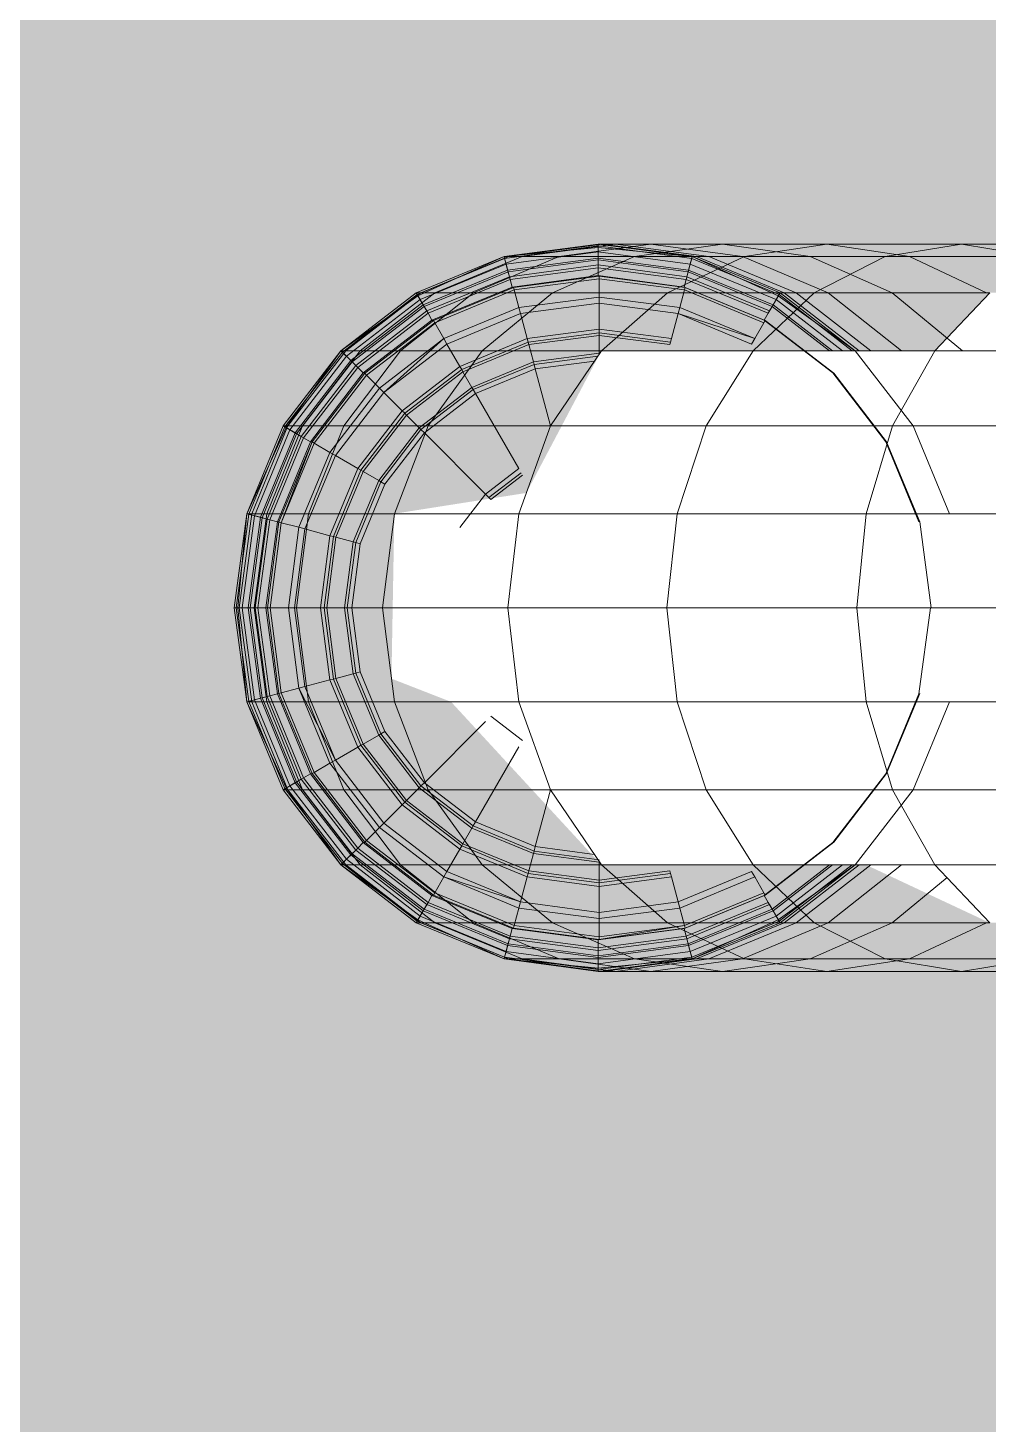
# Model space of a CAD drawing. Header units: inches. Extents: x -4294 to -464, y 9706 to 12475.
# Drawn here: x -2929.385 to -2928.391, y 11464.756 to 11466.203 of the extents above; entities that cross this region are included whole.
import ezdxf

# ---------------------------------------------------------------- set-up
doc = ezdxf.new("R2010")
doc.units = ezdxf.units.IN
doc.header["$MEASUREMENT"] = 0
doc.linetypes.add('Hidden 1_8_', pattern=[0.1875, 0.125, -0.0625])
for name, color, linetype, lineweight in [('A-DETL-HDLN', 90, 'Hidden 1_8_', 9), ('G-IMPT', 8, 'Continuous', 9), ('P-SANR-FIXT', 6, 'Continuous', 9)]:
    doc.layers.add(name, color=color, linetype=linetype, lineweight=lineweight)

# ---------------------------------------------------------------- blocks, each defined once
blk = doc.blocks.new('Plbg-Sink Wall Mounted-UH - T11839_dwg-791503-FLOOR PLAN - 1ST FLOOR')
at = {"layer": 'G-IMPT'}
for p, q in [((3.6287, 0.3769), (3.7957, 0.3769)), ((3.7957, 0.3769), (3.7168, 0.3639)), ((3.935, 0.3769), (3.7957, 0.3769)), ((3.8747, 0.3639), (3.7957, 0.3769)), ((3.935, 0.3769), (3.8495, 0.3639)), ((3.935, 0.3769), (4.0433, 0.3769)), ((4.0205, 0.3639), (3.935, 0.3769)), ((4.0433, 0.3769), (3.9523, 0.3639)), ((4.1174, 0.3769), (4.0224, 0.3639)), ((4.1174, 0.3769), (4.0433, 0.3769)), ((4.1343, 0.3639), (4.0433, 0.3769)), ((4.1541, 0.3769), (4.0573, 0.3639)), ((4.1675, 0.3769), (4.0702, 0.3639)), ((4.172, 0.3769), (4.0745, 0.3639)), ((4.172, 0.3769), (4.0745, 0.3639)), ((4.172, 0.3769), (4.0745, 0.3639)), ((4.172, 0.3769), (4.0745, 0.3639)), ((4.172, 0.3769), (4.0745, 0.3639)), ((4.172, 0.3769), (4.0745, 0.3639)), ((4.172, 0.3769), (4.0745, 0.3639)), ((4.1174, 0.3769), (4.1541, 0.3769)), ((4.2124, 0.3639), (4.1174, 0.3769)), ((4.1675, 0.3769), (4.1541, 0.3769)), ((4.2508, 0.3639), (4.1541, 0.3769)), ((4.1675, 0.3769), (4.172, 0.3769)), ((4.2648, 0.3639), (4.1675, 0.3769)), ((4.2695, 0.3639), (4.172, 0.3769)), ((4.2695, 0.3639), (4.172, 0.3769)), ((4.2695, 0.3639), (4.172, 0.3769)), ((4.2695, 0.3639), (4.172, 0.3769)), ((4.172, 0.3769), (4.172, 0.3733)), ((4.2695, 0.3639), (4.172, 0.3769)), ((4.2695, 0.3639), (4.172, 0.3769)), ((4.172, 0.3769), (4.172, 0.3749)), ((4.172, 0.3769), (4.172, 0.3624)), ((3.6999, 0.3639), (3.8747, 0.3639)), ((3.7168, 0.3639), (3.8495, 0.3639)), ((3.8495, 0.3639), (3.7697, 0.3264)), ((3.8495, 0.3639), (3.9523, 0.3639)), ((3.9523, 0.3639), (3.8673, 0.3264)), ((3.9483, 0.3264), (3.8747, 0.3639)), ((3.8747, 0.3639), (4.0205, 0.3639)), ((4.0224, 0.3639), (3.9338, 0.3264)), ((3.9523, 0.3639), (4.0224, 0.3639)), ((4.0573, 0.3639), (3.967, 0.3264)), ((4.0702, 0.3639), (3.9794, 0.3264)), ((4.0745, 0.3639), (3.9835, 0.3264)), ((4.0745, 0.3639), (3.9835, 0.3264)), ((4.0745, 0.3639), (3.9835, 0.3264)), ((4.0745, 0.3639), (3.9835, 0.3264)), ((4.0745, 0.3639), (3.9835, 0.3264)), ((4.0745, 0.3639), (3.9835, 0.3264)), ((3.9846, 0.3247), (4.075, 0.3619)), ((4.0745, 0.3639), (3.9854, 0.3233)), ((4.0745, 0.3639), (3.9854, 0.3233)), ((4.1003, 0.3264), (4.0205, 0.3639)), ((4.0205, 0.3639), (4.1343, 0.3639)), ((4.0224, 0.3639), (4.0573, 0.3639)), ((4.0573, 0.3639), (4.0702, 0.3639)), ((4.0702, 0.3639), (4.0745, 0.3639)), ((4.172, 0.3733), (4.0745, 0.3639)), ((4.0745, 0.3639), (4.075, 0.3619)), ((4.0745, 0.3639), (4.0783, 0.3499)), ((4.0745, 0.3639), (4.0783, 0.3499)), ((4.172, 0.3749), (4.075, 0.3619)), ((4.0766, 0.356), (4.075, 0.3619)), ((4.172, 0.3688), (4.0766, 0.356)), ((4.172, 0.3624), (4.0783, 0.3499)), ((4.172, 0.3624), (4.0783, 0.3499)), ((4.2193, 0.3264), (4.1343, 0.3639)), ((4.1343, 0.3639), (4.2124, 0.3639)), ((4.172, 0.3688), (4.172, 0.3749)), ((4.172, 0.3749), (4.269, 0.3619)), ((4.2695, 0.3639), (4.172, 0.3733)), ((4.2695, 0.3639), (4.172, 0.3733)), ((4.172, 0.3733), (4.172, 0.3624)), ((4.2674, 0.356), (4.172, 0.3688)), ((4.172, 0.3688), (4.172, 0.3606)), ((4.2658, 0.3499), (4.172, 0.3624)), ((4.172, 0.3552), (4.172, 0.3624)), ((4.172, 0.3552), (4.172, 0.3624)), ((4.2658, 0.3499), (4.172, 0.3624)), ((4.301, 0.3264), (4.2124, 0.3639)), ((4.2124, 0.3639), (4.2508, 0.3639)), ((4.3411, 0.3264), (4.2508, 0.3639)), ((4.2508, 0.3639), (4.2648, 0.3639)), ((4.3556, 0.3264), (4.2648, 0.3639)), ((4.2648, 0.3639), (4.2695, 0.3639)), ((4.2695, 0.3639), (4.2658, 0.3499)), ((4.2695, 0.3639), (4.2658, 0.3499)), ((4.2674, 0.356), (4.269, 0.3619)), ((4.2695, 0.3639), (4.269, 0.3619)), ((4.3595, 0.3247), (4.269, 0.3619)), ((4.3605, 0.3264), (4.2695, 0.3639)), ((4.3605, 0.3264), (4.2695, 0.3639)), ((4.3605, 0.3264), (4.2695, 0.3639)), ((4.3605, 0.3264), (4.2695, 0.3639)), ((4.3605, 0.3264), (4.2695, 0.3639)), ((4.3605, 0.3264), (4.2695, 0.3639)), ((4.3605, 0.3264), (4.2695, 0.3639)), ((4.3587, 0.3233), (4.2695, 0.3639)), ((4.0766, 0.356), (3.9876, 0.3194)), ((4.0783, 0.3499), (3.9908, 0.3139)), ((4.0783, 0.3499), (3.9908, 0.3139)), ((4.0787, 0.3481), (3.9917, 0.3123)), ((4.0766, 0.356), (4.0787, 0.3481)), ((4.0783, 0.3499), (4.0801, 0.3429)), ((4.0801, 0.3429), (4.0783, 0.3499)), ((4.172, 0.3606), (4.0787, 0.3481)), ((4.0787, 0.3481), (4.0809, 0.3402)), ((4.172, 0.3552), (4.0801, 0.3429)), ((4.172, 0.3524), (4.0809, 0.3402)), ((4.2653, 0.3481), (4.172, 0.3606)), ((4.172, 0.3606), (4.172, 0.3524)), ((4.2639, 0.3429), (4.172, 0.3552)), ((4.172, 0.3442), (4.172, 0.3524)), ((4.2632, 0.3402), (4.172, 0.3524)), ((4.2653, 0.3481), (4.2632, 0.3402)), ((4.2658, 0.3499), (4.2639, 0.3429)), ((4.2639, 0.3429), (4.2658, 0.3499)), ((4.2674, 0.356), (4.2653, 0.3481)), ((4.3523, 0.3123), (4.2653, 0.3481)), ((4.3532, 0.3139), (4.2658, 0.3499)), ((4.3532, 0.3139), (4.2658, 0.3499)), ((4.3564, 0.3194), (4.2674, 0.356)), ((4.0801, 0.3429), (3.9944, 0.3076)), ((4.0809, 0.3402), (3.9958, 0.3052)), ((4.083, 0.3323), (4.0809, 0.3402)), ((4.1709, 0.3436), (4.0819, 0.3319)), ((4.1709, 0.3436), (4.0819, 0.3319)), ((4.1709, 0.3436), (4.0819, 0.3319)), ((4.1709, 0.3436), (4.0826, 0.3293)), ((4.1709, 0.341), (4.0826, 0.3293)), ((4.172, 0.3442), (4.083, 0.3323)), ((4.172, 0.3442), (4.083, 0.3323)), ((4.172, 0.3442), (4.083, 0.3323)), ((4.1709, 0.3436), (4.172, 0.3442)), ((4.2598, 0.3319), (4.1709, 0.3436)), ((4.2598, 0.3319), (4.1709, 0.3436)), ((4.2598, 0.3319), (4.1709, 0.3436)), ((4.1709, 0.3436), (4.1709, 0.341)), ((4.1709, 0.322), (4.1709, 0.341)), ((4.1709, 0.341), (4.2591, 0.3293)), ((4.261, 0.3323), (4.172, 0.3442)), ((4.261, 0.3323), (4.172, 0.3442)), ((4.261, 0.3323), (4.172, 0.3442)), ((4.261, 0.3323), (4.2632, 0.3402)), ((4.3482, 0.3052), (4.2632, 0.3402)), ((4.3496, 0.3076), (4.2639, 0.3429)), ((3.8232, 0.2664), (3.7663, 0.3264)), ((3.7663, 0.3264), (3.9483, 0.3264)), ((3.7697, 0.3264), (3.8673, 0.3264)), ((3.8673, 0.3264), (3.8106, 0.2796)), ((3.9338, 0.3264), (3.8579, 0.2664)), ((3.9338, 0.3264), (3.8673, 0.3264)), ((3.967, 0.3264), (3.8897, 0.2664)), ((3.9794, 0.3264), (3.9016, 0.2664)), ((3.9835, 0.3264), (3.9056, 0.2664)), ((3.9835, 0.3264), (3.9056, 0.2664)), ((3.9835, 0.3264), (3.9056, 0.2664)), ((3.9835, 0.3264), (3.9056, 0.2664)), ((3.9835, 0.3264), (3.9056, 0.2664)), ((3.9835, 0.3264), (3.9056, 0.2664)), ((3.9835, 0.3264), (3.9056, 0.2664)), ((3.9854, 0.3233), (3.9056, 0.2664)), ((3.9846, 0.3247), (3.909, 0.2664)), ((3.9876, 0.3194), (3.9189, 0.2664)), ((3.9338, 0.3264), (3.967, 0.3264)), ((4.0114, 0.2664), (3.9483, 0.3264)), ((4.1003, 0.3264), (3.9483, 0.3264)), ((3.9794, 0.3264), (3.967, 0.3264)), ((3.9794, 0.3264), (3.9835, 0.3264)), ((3.9835, 0.3264), (3.9854, 0.3233)), ((3.9835, 0.3264), (3.9846, 0.3247)), ((3.9835, 0.3264), (3.9908, 0.3139)), ((3.9876, 0.3194), (3.9846, 0.3247)), ((3.9854, 0.3233), (3.9908, 0.3139)), ((3.9876, 0.3194), (3.9917, 0.3123)), ((3.999, 0.2976), (4.083, 0.3323)), ((3.999, 0.2976), (4.0819, 0.3319)), ((3.999, 0.2976), (4.0819, 0.3319)), ((3.999, 0.2976), (4.0819, 0.3319)), ((4.083, 0.3323), (3.9999, 0.2981)), ((4.083, 0.3323), (3.9999, 0.2981)), ((4.083, 0.3323), (3.9999, 0.2981)), ((4.0004, 0.2953), (4.0826, 0.3293)), ((4.0819, 0.3319), (4.083, 0.3323)), ((4.0819, 0.3319), (4.0826, 0.3293)), ((4.0875, 0.3111), (4.0826, 0.3293)), ((4.1709, 0.322), (4.0875, 0.3111)), ((4.1686, 0.2664), (4.1003, 0.3264)), ((4.1003, 0.3264), (4.2193, 0.3264)), ((4.2542, 0.3111), (4.1709, 0.322)), ((4.1709, 0.322), (4.1709, 0.3156)), ((4.292, 0.2664), (4.2193, 0.3264)), ((4.301, 0.3264), (4.2193, 0.3264)), ((4.2542, 0.3111), (4.2591, 0.3293)), ((4.2598, 0.3319), (4.2591, 0.3293)), ((4.2591, 0.3293), (4.3413, 0.2953)), ((4.2598, 0.3319), (4.261, 0.3323)), ((4.2598, 0.3319), (4.3427, 0.2976)), ((4.2598, 0.3319), (4.3427, 0.2976)), ((4.2598, 0.3319), (4.3427, 0.2976)), ((4.3441, 0.2981), (4.261, 0.3323)), ((4.3441, 0.2981), (4.261, 0.3323)), ((4.3441, 0.2981), (4.261, 0.3323)), ((4.3769, 0.2664), (4.301, 0.3264)), ((4.301, 0.3264), (4.3411, 0.3264)), ((4.4185, 0.2664), (4.3411, 0.3264)), ((4.3556, 0.3264), (4.3411, 0.3264)), ((4.3564, 0.3194), (4.3523, 0.3123)), ((4.3605, 0.3264), (4.3532, 0.3139)), ((4.3587, 0.3233), (4.3532, 0.3139)), ((4.4334, 0.2664), (4.3556, 0.3264)), ((4.3556, 0.3264), (4.3605, 0.3264)), ((4.3564, 0.3194), (4.3595, 0.3247)), ((4.4326, 0.2606), (4.3564, 0.3194)), ((4.3605, 0.3264), (4.3587, 0.3233)), ((4.4384, 0.2664), (4.3587, 0.3233)), ((4.4384, 0.2664), (4.3587, 0.3233)), ((4.3605, 0.3264), (4.3595, 0.3247)), ((4.3595, 0.3247), (4.4369, 0.2649)), ((4.4384, 0.2664), (4.3605, 0.3264)), ((4.4384, 0.2664), (4.3605, 0.3264)), ((4.4384, 0.2664), (4.3605, 0.3264)), ((4.4384, 0.2664), (4.3605, 0.3264)), ((4.4384, 0.2664), (4.3605, 0.3264)), ((4.4384, 0.2664), (4.3605, 0.3264)), ((3.9908, 0.3139), (3.9292, 0.2664)), ((3.9908, 0.3139), (3.9292, 0.2664)), ((3.9917, 0.3123), (3.9322, 0.2664)), ((3.9944, 0.3076), (3.9908, 0.3139)), ((3.9944, 0.3076), (3.9908, 0.3139)), ((3.9917, 0.3123), (3.9958, 0.3052)), ((3.9999, 0.2981), (3.9958, 0.3052)), ((4.0098, 0.2789), (4.0875, 0.3111)), ((4.0131, 0.2733), (4.0892, 0.3048)), ((4.0875, 0.3111), (4.0892, 0.3048)), ((4.1709, 0.3156), (4.0892, 0.3048)), ((4.0961, 0.2789), (4.0892, 0.3048)), ((4.1709, 0.2888), (4.1709, 0.3156)), ((4.1709, 0.3156), (4.2525, 0.3048)), ((4.2456, 0.2789), (4.2525, 0.3048)), ((4.2542, 0.3111), (4.2525, 0.3048)), ((4.3319, 0.2789), (4.2525, 0.3048)), ((4.2525, 0.3048), (4.3286, 0.2733)), ((4.2542, 0.3111), (4.3319, 0.2789)), ((4.3441, 0.2981), (4.3482, 0.3052)), ((4.3523, 0.3123), (4.3482, 0.3052)), ((4.421, 0.249), (4.3482, 0.3052)), ((4.3496, 0.3076), (4.3532, 0.3139)), ((4.3496, 0.3076), (4.3532, 0.3139)), ((4.423, 0.251), (4.3496, 0.3076)), ((4.4268, 0.2548), (4.3523, 0.3123)), ((4.4281, 0.2561), (4.3532, 0.3139)), ((4.4281, 0.2561), (4.3532, 0.3139)), ((3.9279, 0.243), (3.999, 0.2976)), ((3.9999, 0.2981), (3.9288, 0.2433)), ((3.999, 0.2976), (3.9999, 0.2981)), ((3.999, 0.2976), (4.0004, 0.2953)), ((4.0098, 0.2789), (4.0004, 0.2953)), ((4.3319, 0.2789), (4.3413, 0.2953)), ((4.3427, 0.2976), (4.3413, 0.2953)), ((4.3413, 0.2953), (4.4119, 0.2411)), ((4.3427, 0.2976), (4.3441, 0.2981)), ((4.3427, 0.2976), (4.4138, 0.243)), ((4.3427, 0.2976), (4.4138, 0.243)), ((4.3427, 0.2976), (4.4138, 0.243)), ((4.4153, 0.2433), (4.3441, 0.2981)), ((4.4153, 0.2433), (4.3441, 0.2981)), ((4.4153, 0.2433), (4.3441, 0.2981)), ((4.0098, 0.2789), (4.0131, 0.2733)), ((4.1709, 0.2888), (4.0961, 0.2789)), ((4.0961, 0.2789), (4.0971, 0.2753)), ((4.1709, 0.285), (4.0971, 0.2753)), ((4.1709, 0.285), (4.0971, 0.2753)), ((4.0971, 0.2753), (4.0978, 0.2727)), ((4.1709, 0.2823), (4.0978, 0.2727)), ((4.2456, 0.2789), (4.1709, 0.2888)), ((4.1709, 0.2888), (4.1709, 0.285)), ((4.2446, 0.2753), (4.1709, 0.285)), ((4.1709, 0.285), (4.2446, 0.2753)), ((4.1709, 0.285), (4.1709, 0.2823)), ((4.1709, 0.2637), (4.1709, 0.2823)), ((4.1709, 0.2823), (4.2439, 0.2727)), ((4.2446, 0.2753), (4.2439, 0.2727)), ((4.2456, 0.2789), (4.2446, 0.2753)), ((4.2446, 0.2753), (4.3133, 0.2468)), ((4.2446, 0.2753), (4.3133, 0.2468)), ((4.2456, 0.2789), (4.3152, 0.2501)), ((4.3319, 0.2789), (4.3286, 0.2733)), ((4.3319, 0.2789), (4.3986, 0.2277)), ((3.6068, 0.2664), (3.8232, 0.2664)), ((3.8671, 0.1885), (3.8232, 0.2664)), ((3.8232, 0.2664), (4.0114, 0.2664)), ((3.9056, 0.2664), (3.8456, 0.1885)), ((4.06, 0.1885), (4.0114, 0.2664)), ((4.0114, 0.2664), (4.1686, 0.2664)), ((4.2213, 0.1885), (4.1686, 0.2664)), ((4.1686, 0.2664), (4.292, 0.2664)), ((4.2391, 0.2547), (4.1709, 0.2637)), ((4.2384, 0.2522), (4.1709, 0.2611)), ((4.1709, 0.2611), (4.2384, 0.2522)), ((4.2391, 0.2547), (4.2439, 0.2727)), ((4.2439, 0.2727), (4.312, 0.2445)), ((4.3481, 0.1885), (4.292, 0.2664)), ((4.292, 0.2664), (4.3769, 0.2664)), ((4.3152, 0.2501), (4.3286, 0.2733)), ((4.3286, 0.2733), (4.394, 0.2232)), ((4.4354, 0.1885), (4.3769, 0.2664)), ((4.3769, 0.2664), (4.4185, 0.2664)), ((4.4781, 0.1885), (4.4185, 0.2664)), ((4.4185, 0.2664), (4.4334, 0.2664)), ((4.4326, 0.2606), (4.4268, 0.2548)), ((4.4384, 0.2664), (4.4281, 0.2561)), ((4.4384, 0.2664), (4.4281, 0.2561)), ((4.4326, 0.2606), (4.4369, 0.2649)), ((4.4914, 0.1844), (4.4326, 0.2606)), ((4.4934, 0.1885), (4.4334, 0.2664)), ((4.4334, 0.2664), (4.4384, 0.2664)), ((4.4384, 0.2664), (4.4369, 0.2649)), ((4.4967, 0.1874), (4.4369, 0.2649)), ((4.4984, 0.1885), (4.4384, 0.2664)), ((4.4984, 0.1885), (4.4384, 0.2664)), ((4.4984, 0.1885), (4.4384, 0.2664)), ((4.4984, 0.1885), (4.4384, 0.2664)), ((4.4984, 0.1885), (4.4384, 0.2664)), ((4.4984, 0.1885), (4.4384, 0.2664)), ((4.4984, 0.1885), (4.4384, 0.2664)), ((4.4953, 0.1867), (4.4384, 0.2664)), ((4.1759, 0.2556), (4.2372, 0.2475)), ((4.2214, 0.1885), (4.2372, 0.2475)), ((4.2384, 0.2522), (4.2372, 0.2475)), ((4.2372, 0.2475), (4.299, 0.2219)), ((4.2391, 0.2547), (4.2384, 0.2522)), ((4.2384, 0.2522), (4.3014, 0.2261)), ((4.2384, 0.2522), (4.3014, 0.2261)), ((4.2391, 0.2547), (4.3027, 0.2284)), ((4.3133, 0.2468), (4.312, 0.2445)), ((4.3152, 0.2501), (4.3133, 0.2468)), ((4.3133, 0.2468), (4.3724, 0.2015)), ((4.3133, 0.2468), (4.3724, 0.2015)), ((4.3152, 0.2501), (4.375, 0.2042)), ((4.4153, 0.2433), (4.421, 0.249)), ((4.4268, 0.2548), (4.421, 0.249)), ((4.4772, 0.1762), (4.421, 0.249)), ((4.4281, 0.2561), (4.423, 0.251)), ((4.423, 0.251), (4.4281, 0.2561)), ((4.4796, 0.1776), (4.423, 0.251)), ((4.4843, 0.1803), (4.4268, 0.2548)), ((4.4859, 0.1812), (4.4281, 0.2561)), ((4.4859, 0.1812), (4.4281, 0.2561)), ((3.8733, 0.1718), (3.9279, 0.243)), ((3.9288, 0.2433), (3.8739, 0.1721)), ((4.3027, 0.2284), (4.312, 0.2445)), ((4.312, 0.2445), (4.3705, 0.1996)), ((4.3986, 0.2277), (4.4119, 0.2411)), ((4.4138, 0.243), (4.4119, 0.2411)), ((4.4119, 0.2411), (4.4661, 0.1705)), ((4.4138, 0.243), (4.4153, 0.2433)), ((4.4138, 0.243), (4.4684, 0.1718)), ((4.4138, 0.243), (4.4684, 0.1718)), ((4.4138, 0.243), (4.4684, 0.1718)), ((4.4701, 0.1721), (4.4153, 0.2433)), ((4.4701, 0.1721), (4.4153, 0.2433)), ((4.4701, 0.1721), (4.4153, 0.2433)), ((4.2541, 0.1442), (4.299, 0.2219)), ((4.3014, 0.2261), (4.299, 0.2219)), ((4.299, 0.2219), (4.352, 0.1812)), ((4.3027, 0.2284), (4.3014, 0.2261)), ((4.3014, 0.2261), (4.3555, 0.1846)), ((4.3014, 0.2261), (4.3555, 0.1846)), ((4.3027, 0.2284), (4.3573, 0.1865)), ((4.375, 0.2042), (4.394, 0.2232)), ((4.3986, 0.2277), (4.394, 0.2232)), ((4.394, 0.2232), (4.4442, 0.1578)), ((4.3986, 0.2277), (4.4498, 0.161)), ((4.375, 0.2042), (4.3724, 0.2015)), ((4.375, 0.2042), (4.4209, 0.1444)), ((3.8671, 0.1885), (3.6451, 0.1885)), ((3.8456, 0.1885), (3.8081, 0.0975)), ((3.8944, 0.0975), (3.8671, 0.1885)), ((3.8671, 0.1885), (4.06, 0.1885)), ((4.0903, 0.0975), (4.06, 0.1885)), ((4.2213, 0.1885), (4.06, 0.1885)), ((4.2541, 0.0975), (4.2213, 0.1885)), ((4.2213, 0.1885), (4.3481, 0.1885)), ((4.3831, 0.0975), (4.3481, 0.1885)), ((4.4354, 0.1885), (4.3481, 0.1885)), ((4.3573, 0.1865), (4.3705, 0.1996)), ((4.3724, 0.2015), (4.3705, 0.1996)), ((4.3705, 0.1996), (4.4154, 0.1412)), ((4.3724, 0.2015), (4.4177, 0.1425)), ((4.3724, 0.2015), (4.4177, 0.1425)), ((4.4719, 0.0975), (4.4354, 0.1885)), ((4.4354, 0.1885), (4.4781, 0.1885)), ((4.5152, 0.0975), (4.4781, 0.1885)), ((4.4934, 0.1885), (4.4781, 0.1885)), ((4.4984, 0.1885), (4.4859, 0.1812)), ((4.5307, 0.0975), (4.4934, 0.1885)), ((4.4934, 0.1885), (4.4984, 0.1885)), ((4.4984, 0.1885), (4.4953, 0.1867)), ((4.4984, 0.1885), (4.4967, 0.1874)), ((4.5359, 0.0975), (4.4984, 0.1885)), ((4.5359, 0.0975), (4.4984, 0.1885)), ((4.5359, 0.0975), (4.4984, 0.1885)), ((4.5359, 0.0975), (4.4984, 0.1885)), ((4.5359, 0.0975), (4.4984, 0.1885)), ((4.5359, 0.0975), (4.4984, 0.1885)), ((4.2886, 0.1177), (4.352, 0.1812)), ((4.3555, 0.1846), (4.352, 0.1812)), ((4.352, 0.1812), (4.3928, 0.1281)), ((4.3573, 0.1865), (4.3555, 0.1846)), ((4.3555, 0.1846), (4.397, 0.1305)), ((4.3555, 0.1846), (4.397, 0.1305)), ((4.3573, 0.1865), (4.3992, 0.1319)), ((4.4701, 0.1721), (4.4772, 0.1762)), ((4.4843, 0.1803), (4.4772, 0.1762)), ((4.5122, 0.0912), (4.4772, 0.1762)), ((4.4796, 0.1776), (4.4859, 0.1812)), ((4.4796, 0.1776), (4.4859, 0.1812)), ((4.5149, 0.0919), (4.4796, 0.1776)), ((4.4914, 0.1844), (4.4843, 0.1803)), ((4.5201, 0.0933), (4.4843, 0.1803)), ((4.4953, 0.1867), (4.4859, 0.1812)), ((4.5219, 0.0937), (4.4859, 0.1812)), ((4.5219, 0.0937), (4.4859, 0.1812)), ((4.4914, 0.1844), (4.4967, 0.1874)), ((4.528, 0.0954), (4.4914, 0.1844)), ((4.5359, 0.0975), (4.4953, 0.1867)), ((4.5359, 0.0975), (4.4953, 0.1867)), ((4.4967, 0.1874), (4.5339, 0.097)), ((3.8389, 0.0889), (3.8733, 0.1718)), ((3.8739, 0.1721), (3.8397, 0.089)), ((4.4498, 0.161), (4.4442, 0.1578)), ((4.4498, 0.161), (4.4661, 0.1705)), ((4.4498, 0.161), (4.4819, 0.0834)), ((4.4684, 0.1718), (4.4661, 0.1705)), ((4.4661, 0.1705), (4.5002, 0.0882)), ((4.4684, 0.1718), (4.4701, 0.1721)), ((4.4684, 0.1718), (4.5028, 0.0889)), ((4.4684, 0.1718), (4.5028, 0.0889)), ((4.4684, 0.1718), (4.5028, 0.0889)), ((4.5043, 0.089), (4.4701, 0.1721)), ((4.5043, 0.089), (4.4701, 0.1721)), ((4.5043, 0.089), (4.4701, 0.1721)), ((4.4209, 0.1444), (4.4442, 0.1578)), ((4.4819, 0.0834), (4.4442, 0.1578)), ((4.4442, 0.1578), (4.4757, 0.0817)), ((4.2503, 0.1375), (4.2832, 0.1123)), ((4.397, 0.1305), (4.3928, 0.1281)), ((4.3992, 0.1319), (4.397, 0.1305)), ((4.397, 0.1305), (4.4231, 0.0676)), ((4.397, 0.1305), (4.4231, 0.0676)), ((4.3992, 0.1319), (4.4154, 0.1412)), ((4.3992, 0.1319), (4.4256, 0.0683)), ((4.4177, 0.1425), (4.4154, 0.1412)), ((4.4154, 0.1412), (4.4436, 0.0731)), ((4.4209, 0.1444), (4.4177, 0.1425)), ((4.4177, 0.1425), (4.4461, 0.0738)), ((4.4177, 0.1425), (4.4461, 0.0738)), ((4.4209, 0.1444), (4.4498, 0.0747)), ((4.3928, 0.1281), (4.4184, 0.0663)), ((3.6689, 0.0975), (3.8944, 0.0975)), ((3.8278, 0), (3.8397, 0.089)), ((3.9039, 0), (3.8944, 0.0975)), ((3.8944, 0.0975), (4.0903, 0.0975)), ((4.1009, 0), (4.0903, 0.0975)), ((4.0903, 0.0975), (4.2541, 0.0975)), ((4.2656, 0), (4.2541, 0.0975)), ((4.2541, 0.0975), (4.3831, 0.0975)), ((4.3953, 0), (4.3831, 0.0975)), ((4.3831, 0.0975), (4.4719, 0.0975)), ((4.4846, 0), (4.4719, 0.0975)), ((4.4719, 0.0975), (4.5152, 0.0975)), ((4.4819, 0.0834), (4.5002, 0.0882)), ((4.5028, 0.0889), (4.5002, 0.0882)), ((4.5002, 0.0882), (4.5118, 0)), ((4.5028, 0.0889), (4.5043, 0.089)), ((4.5028, 0.0889), (4.5145, 0)), ((4.5028, 0.0889), (4.5145, 0)), ((4.5028, 0.0889), (4.5145, 0)), ((4.5043, 0.089), (4.5122, 0.0912)), ((4.5162, 0), (4.5043, 0.089)), ((4.5162, 0), (4.5043, 0.089)), ((4.5162, 0), (4.5043, 0.089)), ((4.5201, 0.0933), (4.5122, 0.0912)), ((4.5244, 0), (4.5122, 0.0912)), ((4.5219, 0.0937), (4.5149, 0.0919)), ((4.5149, 0.0919), (4.5219, 0.0937)), ((4.5272, 0), (4.5149, 0.0919)), ((4.5282, 0), (4.5152, 0.0975)), ((4.5152, 0.0975), (4.5307, 0.0975)), ((4.528, 0.0954), (4.5201, 0.0933)), ((4.5326, 0), (4.5201, 0.0933)), ((4.5359, 0.0975), (4.5219, 0.0937)), ((4.5359, 0.0975), (4.5219, 0.0937)), ((4.5345, 0), (4.5219, 0.0937)), ((4.5345, 0), (4.5219, 0.0937)), ((4.528, 0.0954), (4.5339, 0.097)), ((4.5408, 0), (4.528, 0.0954)), ((4.5438, 0), (4.5307, 0.0975)), ((4.5307, 0.0975), (4.5359, 0.0975)), ((4.5359, 0.0975), (4.5339, 0.097)), ((4.5469, 0), (4.5339, 0.097)), ((4.5489, 0), (4.5359, 0.0975)), ((4.5489, 0), (4.5359, 0.0975)), ((4.5489, 0), (4.5359, 0.0975)), ((4.5489, 0), (4.5359, 0.0975)), ((4.5489, 0), (4.5359, 0.0975)), ((4.5489, 0), (4.5359, 0.0975)), ((4.5489, 0), (4.5359, 0.0975)), ((4.5453, 0), (4.5359, 0.0975)), ((4.4256, 0.0683), (4.4436, 0.0731)), ((4.4461, 0.0738), (4.4436, 0.0731)), ((4.4436, 0.0731), (4.4532, 0)), ((4.4498, 0.0747), (4.4461, 0.0738)), ((4.4461, 0.0738), (4.4558, 0)), ((4.4461, 0.0738), (4.4558, 0)), ((4.4498, 0.0747), (4.4757, 0.0817)), ((4.4498, 0.0747), (4.4596, 0)), ((4.4819, 0.0834), (4.4757, 0.0817)), ((4.4757, 0.0817), (4.4864, 0)), ((4.4819, 0.0834), (4.4929, 0)), ((4.4231, 0.0676), (4.4184, 0.0663)), ((4.4184, 0.0663), (4.4271, 0)), ((4.4256, 0.0683), (4.4231, 0.0676)), ((4.4231, 0.0676), (4.432, 0)), ((4.4231, 0.0676), (4.432, 0)), ((4.4256, 0.0683), (4.4346, 0)), ((3.9039, 0), (3.6772, 0)), ((3.8944, -0.0975), (3.9039, 0)), ((3.9039, 0), (4.1009, 0)), ((4.0903, -0.0975), (4.1009, 0)), ((4.2656, 0), (4.1009, 0)), ((4.4271, 0), (4.4184, -0.0663)), ((4.432, 0), (4.4231, -0.0676)), ((4.432, 0), (4.4231, -0.0676)), ((4.4346, 0), (4.4256, -0.0683)), ((4.432, 0), (4.4271, 0)), ((4.4346, 0), (4.432, 0)), ((4.4346, 0), (4.4532, 0)), ((4.4532, 0), (4.4436, -0.0731)), ((4.4558, 0), (4.4461, -0.0738)), ((4.4558, 0), (4.4461, -0.0738)), ((4.4596, 0), (4.4498, -0.0747)), ((4.4558, 0), (4.4532, 0)), ((4.4596, 0), (4.4558, 0)), ((4.4596, 0), (4.4864, 0)), ((4.4864, 0), (4.4757, -0.0817)), ((4.4929, 0), (4.4819, -0.0834)), ((4.4929, 0), (4.4864, 0)), ((4.4929, 0), (4.5118, 0)), ((4.5118, 0), (4.5002, -0.0882)), ((4.5145, 0), (4.5028, -0.0889)), ((4.5145, 0), (4.5028, -0.0889)), ((4.5145, 0), (4.5028, -0.0889)), ((4.5145, 0), (4.5118, 0)), ((4.5145, 0), (4.5162, 0)), ((3.8389, -0.0889), (3.8272, 0)), ((4.2541, -0.0975), (4.2656, 0)), ((4.2656, 0), (4.3953, 0)), ((4.3831, -0.0975), (4.3953, 0)), ((4.4846, 0), (4.3953, 0)), ((4.4719, -0.0975), (4.4846, 0)), ((4.4846, 0), (4.5282, 0)), ((4.5043, -0.089), (4.5162, 0)), ((4.5043, -0.089), (4.5162, 0)), ((4.5043, -0.089), (4.5162, 0)), ((4.5122, -0.0912), (4.5244, 0)), ((4.5149, -0.0919), (4.5272, 0)), ((4.5152, -0.0975), (4.5282, 0)), ((4.5162, 0), (4.5244, 0)), ((4.5201, -0.0933), (4.5326, 0)), ((4.5219, -0.0938), (4.5345, 0)), ((4.5219, -0.0938), (4.5345, 0)), ((4.5326, 0), (4.5244, 0)), ((4.5272, 0), (4.5345, 0)), ((4.5272, 0), (4.5345, 0)), ((4.528, -0.0954), (4.5408, 0)), ((4.5438, 0), (4.5282, 0)), ((4.5307, -0.0975), (4.5438, 0)), ((4.5408, 0), (4.5326, 0)), ((4.5469, 0), (4.5339, -0.097)), ((4.5453, 0), (4.5345, 0)), ((4.5489, 0), (4.5345, 0)), ((4.5359, -0.0975), (4.5489, 0)), ((4.5359, -0.0975), (4.5489, 0)), ((4.5359, -0.0975), (4.5453, 0)), ((4.5359, -0.0975), (4.5489, 0)), ((4.5359, -0.0975), (4.5453, 0)), ((4.5359, -0.0975), (4.5489, 0)), ((4.5359, -0.0975), (4.5489, 0)), ((4.5359, -0.0975), (4.5489, 0)), ((4.5408, 0), (4.5469, 0)), ((4.5438, 0), (4.5489, 0)), ((4.5489, 0), (4.5453, 0)), ((4.5489, 0), (4.5469, 0)), ((4.4184, -0.0663), (4.3928, -0.1281)), ((4.4231, -0.0676), (4.397, -0.1305)), ((4.4231, -0.0676), (4.397, -0.1305)), ((4.4256, -0.0683), (4.3992, -0.1319)), ((4.4231, -0.0676), (4.4184, -0.0663)), ((4.4256, -0.0683), (4.4231, -0.0676)), ((4.4256, -0.0683), (4.4436, -0.0731)), ((4.3151, -0.0833), (4.2886, -0.1177)), ((4.4436, -0.0731), (4.4154, -0.1412)), ((4.4461, -0.0738), (4.4177, -0.1425)), ((4.4461, -0.0738), (4.4177, -0.1425)), ((4.4498, -0.0747), (4.4209, -0.1444)), ((4.4461, -0.0738), (4.4436, -0.0731)), ((4.4757, -0.0817), (4.4442, -0.1578)), ((4.4498, -0.0747), (4.4461, -0.0738)), ((4.4498, -0.0747), (4.4757, -0.0817)), ((4.4819, -0.0834), (4.4498, -0.161)), ((4.4819, -0.0834), (4.4757, -0.0817)), ((4.4819, -0.0834), (4.5002, -0.0882)), ((3.6689, -0.0975), (3.8944, -0.0975)), ((3.8081, -0.0975), (3.8456, -0.1885)), ((3.8733, -0.1718), (3.8389, -0.0889)), ((3.8397, -0.089), (3.8739, -0.1721)), ((3.8671, -0.1885), (3.8944, -0.0975)), ((3.8944, -0.0975), (4.0903, -0.0975)), ((4.06, -0.1885), (4.0903, -0.0975)), ((4.0903, -0.0975), (4.2541, -0.0975)), ((4.2213, -0.1885), (4.2541, -0.0975)), ((4.2541, -0.0975), (4.3831, -0.0975)), ((4.3481, -0.1885), (4.3831, -0.0975)), ((4.3831, -0.0975), (4.4719, -0.0975)), ((4.4354, -0.1885), (4.4719, -0.0975)), ((4.5002, -0.0882), (4.4661, -0.1705)), ((4.4684, -0.1718), (4.5002, -0.0882)), ((4.5028, -0.0889), (4.4684, -0.1718)), ((4.5028, -0.0889), (4.4684, -0.1718)), ((4.5028, -0.0889), (4.4684, -0.1718)), ((4.4701, -0.1721), (4.5043, -0.089)), ((4.4701, -0.1721), (4.5043, -0.089)), ((4.4701, -0.1721), (4.5043, -0.089)), ((4.4719, -0.0975), (4.5152, -0.0975)), ((4.4772, -0.1762), (4.5122, -0.0912)), ((4.4781, -0.1885), (4.5152, -0.0975)), ((4.4796, -0.1776), (4.5149, -0.0919)), ((4.4843, -0.1803), (4.5201, -0.0933)), ((4.4859, -0.1812), (4.5219, -0.0938)), ((4.4859, -0.1812), (4.5219, -0.0938)), ((4.4914, -0.1844), (4.528, -0.0954)), ((4.4934, -0.1885), (4.5307, -0.0975)), ((4.4953, -0.1867), (4.5359, -0.0975)), ((4.4967, -0.1874), (4.5339, -0.097)), ((4.4984, -0.1885), (4.5359, -0.0975)), ((4.4984, -0.1885), (4.5359, -0.0975)), ((4.4984, -0.1885), (4.5359, -0.0975)), ((4.4984, -0.1885), (4.5359, -0.0975)), ((4.4984, -0.1885), (4.5359, -0.0975)), ((4.4984, -0.1885), (4.5359, -0.0975)), ((4.4984, -0.1885), (4.5359, -0.0975)), ((4.5028, -0.0889), (4.5002, -0.0882)), ((4.5028, -0.0889), (4.5043, -0.089)), ((4.5043, -0.089), (4.5122, -0.0912)), ((4.5201, -0.0933), (4.5122, -0.0912)), ((4.5219, -0.0938), (4.5149, -0.0919)), ((4.5149, -0.0919), (4.5219, -0.0938)), ((4.5152, -0.0975), (4.5307, -0.0975)), ((4.528, -0.0954), (4.5201, -0.0933)), ((4.5359, -0.0975), (4.5219, -0.0938)), ((4.5359, -0.0975), (4.5219, -0.0938)), ((4.528, -0.0954), (4.5339, -0.097)), ((4.5307, -0.0975), (4.5359, -0.0975)), ((4.5359, -0.0975), (4.5339, -0.097)), ((4.2832, -0.1123), (4.2503, -0.1375)), ((4.2852, -0.1143), (4.2517, -0.14)), ((4.2832, -0.1123), (4.2852, -0.1143)), ((4.2886, -0.1177), (4.2852, -0.1143)), ((4.2886, -0.1177), (4.2541, -0.1442)), ((4.2886, -0.1177), (4.352, -0.1812)), ((4.3928, -0.1281), (4.352, -0.1812)), ((4.397, -0.1305), (4.3928, -0.1281)), ((4.2541, -0.1442), (4.299, -0.2219)), ((4.397, -0.1305), (4.3555, -0.1846)), ((4.397, -0.1305), (4.3555, -0.1846)), ((4.3992, -0.1319), (4.3573, -0.1865)), ((4.4154, -0.1412), (4.3705, -0.1996)), ((4.4177, -0.1425), (4.3724, -0.2015)), ((4.4177, -0.1425), (4.3724, -0.2015)), ((4.4209, -0.1444), (4.375, -0.2042)), ((4.3992, -0.1319), (4.397, -0.1305)), ((4.3992, -0.1319), (4.4154, -0.1412)), ((4.4177, -0.1425), (4.4154, -0.1412)), ((4.4209, -0.1444), (4.4177, -0.1425)), ((4.4209, -0.1444), (4.4442, -0.1578)), ((4.4442, -0.1578), (4.394, -0.2232)), ((4.4498, -0.161), (4.4442, -0.1578)), ((3.9279, -0.243), (3.8733, -0.1718)), ((3.8739, -0.1721), (3.9288, -0.2433)), ((4.4498, -0.161), (4.3986, -0.2277)), ((4.4661, -0.1705), (4.4119, -0.2411)), ((4.4684, -0.1718), (4.4138, -0.243)), ((4.4684, -0.1718), (4.4138, -0.243)), ((4.4684, -0.1718), (4.4138, -0.243)), ((4.4153, -0.2433), (4.4701, -0.1721)), ((4.4153, -0.2433), (4.4701, -0.1721)), ((4.4153, -0.2433), (4.4701, -0.1721)), ((4.4498, -0.161), (4.4661, -0.1705)), ((4.4684, -0.1718), (4.4661, -0.1705)), ((4.4684, -0.1718), (4.4701, -0.1721)), ((4.4701, -0.1721), (4.4772, -0.1762)), ((4.352, -0.1812), (4.299, -0.2219)), ((4.3555, -0.1846), (4.3014, -0.2261)), ((4.3555, -0.1846), (4.3014, -0.2261)), ((4.3573, -0.1865), (4.3027, -0.2284)), ((4.3555, -0.1846), (4.352, -0.1812)), ((4.3573, -0.1865), (4.3555, -0.1846)), ((4.3573, -0.1865), (4.3705, -0.1996)), ((4.421, -0.249), (4.4772, -0.1762)), ((4.423, -0.251), (4.4796, -0.1776)), ((4.4268, -0.2548), (4.4843, -0.1803)), ((4.4281, -0.2561), (4.4859, -0.1812)), ((4.4281, -0.2561), (4.4859, -0.1812)), ((4.4326, -0.2606), (4.4914, -0.1844)), ((4.4967, -0.1874), (4.4369, -0.2649)), ((4.4384, -0.2664), (4.4953, -0.1867)), ((4.4384, -0.2664), (4.4953, -0.1867)), ((4.4843, -0.1803), (4.4772, -0.1762)), ((4.4796, -0.1776), (4.4859, -0.1812)), ((4.4796, -0.1776), (4.4859, -0.1812)), ((4.4914, -0.1844), (4.4843, -0.1803)), ((4.4953, -0.1867), (4.4859, -0.1812)), ((4.4984, -0.1885), (4.4859, -0.1812)), ((4.4914, -0.1844), (4.4967, -0.1874)), ((4.4984, -0.1885), (4.4953, -0.1867)), ((4.4984, -0.1885), (4.4967, -0.1874)), ((3.8671, -0.1885), (3.6451, -0.1885)), ((3.8232, -0.2664), (3.8671, -0.1885)), ((3.8456, -0.1885), (3.9056, -0.2664)), ((3.8456, -0.1885), (3.9056, -0.2664)), ((3.8671, -0.1885), (4.06, -0.1885)), ((4.0114, -0.2664), (4.06, -0.1885)), ((4.2213, -0.1885), (4.06, -0.1885)), ((4.1686, -0.2664), (4.2213, -0.1885)), ((4.2213, -0.1885), (4.3481, -0.1885)), ((4.2214, -0.1885), (4.2372, -0.2475)), ((4.292, -0.2664), (4.3481, -0.1885)), ((4.3705, -0.1996), (4.312, -0.2445)), ((4.3724, -0.2015), (4.3133, -0.2468)), ((4.3724, -0.2015), (4.3133, -0.2468)), ((4.4354, -0.1885), (4.3481, -0.1885)), ((4.3724, -0.2015), (4.3705, -0.1996)), ((4.375, -0.2042), (4.3724, -0.2015)), ((4.3769, -0.2664), (4.4354, -0.1885)), ((4.4185, -0.2664), (4.4781, -0.1885)), ((4.4334, -0.2664), (4.4934, -0.1885)), ((4.4354, -0.1885), (4.4781, -0.1885)), ((4.4384, -0.2664), (4.4984, -0.1885)), ((4.4384, -0.2664), (4.4984, -0.1885)), ((4.4384, -0.2664), (4.4984, -0.1885)), ((4.4384, -0.2664), (4.4984, -0.1885)), ((4.4384, -0.2664), (4.4984, -0.1885)), ((4.4384, -0.2664), (4.4984, -0.1885)), ((4.4934, -0.1885), (4.4781, -0.1885)), ((4.4934, -0.1885), (4.4984, -0.1885)), ((4.375, -0.2042), (4.3152, -0.2501)), ((4.375, -0.2042), (4.394, -0.2232)), ((4.299, -0.2219), (4.2372, -0.2475)), ((4.3014, -0.2261), (4.2384, -0.2522)), ((4.3014, -0.2261), (4.2384, -0.2522)), ((4.3027, -0.2284), (4.2391, -0.2547)), ((4.3014, -0.2261), (4.299, -0.2219)), ((4.3027, -0.2284), (4.3014, -0.2261)), ((4.3027, -0.2284), (4.312, -0.2445)), ((4.394, -0.2232), (4.3286, -0.2733)), ((4.3319, -0.2789), (4.394, -0.2232)), ((4.3986, -0.2277), (4.3319, -0.2789)), ((4.3986, -0.2277), (4.394, -0.2232)), ((4.3986, -0.2277), (4.4119, -0.2411)), ((3.999, -0.2976), (3.9279, -0.243)), ((3.9288, -0.2433), (3.9999, -0.2981)), ((4.312, -0.2445), (4.2439, -0.2727)), ((4.3133, -0.2468), (4.312, -0.2445)), ((4.4119, -0.2411), (4.3413, -0.2953)), ((4.4138, -0.243), (4.3427, -0.2976)), ((4.4138, -0.243), (4.3427, -0.2976)), ((4.4138, -0.243), (4.3427, -0.2976)), ((4.3441, -0.2981), (4.4153, -0.2433)), ((4.3441, -0.2981), (4.4153, -0.2433)), ((4.3441, -0.2981), (4.4153, -0.2433)), ((4.3441, -0.2981), (4.4153, -0.2433)), ((4.3441, -0.2981), (4.4153, -0.2433)), ((4.4138, -0.243), (4.4119, -0.2411)), ((4.4138, -0.243), (4.4153, -0.2433)), ((4.4153, -0.2433), (4.421, -0.249)), ((4.2391, -0.2547), (4.1709, -0.2637)), ((4.2384, -0.2522), (4.1723, -0.2609)), ((4.2384, -0.2522), (4.1723, -0.2609)), ((4.2372, -0.2475), (4.1759, -0.2556)), ((4.2384, -0.2522), (4.2372, -0.2475)), ((4.2391, -0.2547), (4.2384, -0.2522)), ((4.2391, -0.2547), (4.2439, -0.2727)), ((4.3133, -0.2468), (4.2446, -0.2753)), ((4.3133, -0.2468), (4.2446, -0.2753)), ((4.3152, -0.2501), (4.2456, -0.2789)), ((4.3152, -0.2501), (4.3133, -0.2468)), ((4.3152, -0.2501), (4.3286, -0.2733)), ((4.3482, -0.3052), (4.421, -0.249)), ((4.3496, -0.3076), (4.423, -0.251)), ((4.3523, -0.3123), (4.4268, -0.2548)), ((4.3532, -0.3139), (4.4281, -0.2561)), ((4.3532, -0.3139), (4.4281, -0.2561)), ((4.4268, -0.2548), (4.421, -0.249)), ((4.4281, -0.2561), (4.423, -0.251)), ((4.423, -0.251), (4.4281, -0.2561)), ((4.4326, -0.2606), (4.4268, -0.2548)), ((4.4384, -0.2664), (4.4281, -0.2561)), ((4.4384, -0.2664), (4.4281, -0.2561)), ((3.6068, -0.2664), (3.8232, -0.2664)), ((3.7663, -0.3264), (3.8232, -0.2664)), ((3.7946, -0.2664), (3.8673, -0.3264)), ((3.8232, -0.2664), (4.0114, -0.2664)), ((3.8579, -0.2664), (3.9338, -0.3264)), ((3.8897, -0.2664), (3.967, -0.3264)), ((3.9016, -0.2664), (3.9794, -0.3264)), ((3.9056, -0.2664), (3.9835, -0.3264)), ((3.9056, -0.2664), (3.9835, -0.3264)), ((3.9056, -0.2664), (3.9854, -0.3233)), ((3.9056, -0.2664), (3.9835, -0.3264)), ((3.9056, -0.2664), (3.9854, -0.3233)), ((3.9056, -0.2664), (3.9835, -0.3264)), ((3.9056, -0.2664), (3.9835, -0.3264)), ((3.9056, -0.2664), (3.9835, -0.3264)), ((3.9846, -0.3247), (3.909, -0.2664)), ((3.9189, -0.2664), (3.9876, -0.3194)), ((3.9292, -0.2664), (3.9908, -0.3139)), ((3.9292, -0.2664), (3.9908, -0.3139)), ((3.9322, -0.2664), (3.9917, -0.3123)), ((3.9483, -0.3264), (4.0114, -0.2664)), ((4.0098, -0.2789), (4.0131, -0.2733)), ((4.0114, -0.2664), (4.1686, -0.2664)), ((4.0892, -0.3048), (4.0131, -0.2733)), ((4.0971, -0.2753), (4.0978, -0.2727)), ((4.1709, -0.2823), (4.0978, -0.2727)), ((4.1003, -0.3264), (4.1686, -0.2664)), ((4.1686, -0.2664), (4.292, -0.2664)), ((4.1709, -0.2637), (4.1709, -0.2823)), ((4.2439, -0.2727), (4.1709, -0.2823)), ((4.2193, -0.3264), (4.292, -0.2664)), ((4.2446, -0.2753), (4.2439, -0.2727)), ((4.3286, -0.2733), (4.2525, -0.3048)), ((4.292, -0.2664), (4.3769, -0.2664)), ((4.301, -0.3264), (4.3769, -0.2664)), ((4.3319, -0.2789), (4.3286, -0.2733)), ((4.3411, -0.3264), (4.4185, -0.2664)), ((4.3556, -0.3264), (4.4334, -0.2664)), ((4.3564, -0.3194), (4.4326, -0.2606)), ((4.3587, -0.3233), (4.4384, -0.2664)), ((4.3595, -0.3247), (4.4369, -0.2649)), ((4.3605, -0.3264), (4.4384, -0.2664)), ((4.3605, -0.3264), (4.4384, -0.2664)), ((4.3605, -0.3264), (4.4384, -0.2664)), ((4.3605, -0.3264), (4.4384, -0.2664)), ((4.3605, -0.3264), (4.4384, -0.2664)), ((4.3605, -0.3264), (4.4384, -0.2664)), ((4.3605, -0.3264), (4.4384, -0.2664)), ((4.3769, -0.2664), (4.4185, -0.2664)), ((4.4185, -0.2664), (4.4334, -0.2664)), ((4.4326, -0.2606), (4.4369, -0.2649)), ((4.4334, -0.2664), (4.4384, -0.2664)), ((4.4384, -0.2664), (4.4369, -0.2649)), ((4.0098, -0.2789), (4.0004, -0.2953)), ((4.0875, -0.3111), (4.0098, -0.2789)), ((4.0098, -0.2789), (4.0892, -0.3048)), ((4.0961, -0.2789), (4.0892, -0.3048)), ((4.0961, -0.2789), (4.0971, -0.2753)), ((4.1709, -0.2888), (4.0961, -0.2789)), ((4.1709, -0.285), (4.0971, -0.2753)), ((4.1709, -0.285), (4.0971, -0.2753)), ((4.2446, -0.2753), (4.1709, -0.285)), ((4.2446, -0.2753), (4.1709, -0.285)), ((4.2456, -0.2789), (4.1709, -0.2888)), ((4.1709, -0.285), (4.1709, -0.2823)), ((4.1709, -0.2888), (4.1709, -0.285)), ((4.1709, -0.2888), (4.1709, -0.3156)), ((4.2456, -0.2789), (4.2446, -0.2753)), ((4.2456, -0.2789), (4.2525, -0.3048)), ((4.3319, -0.2789), (4.2542, -0.3111)), ((4.3319, -0.2789), (4.3413, -0.2953)), ((3.9999, -0.2981), (3.9958, -0.3052)), ((3.999, -0.2976), (4.0004, -0.2953)), ((4.0819, -0.3319), (3.999, -0.2976)), ((4.0819, -0.3319), (3.999, -0.2976)), ((3.999, -0.2976), (3.9999, -0.2981)), ((4.0819, -0.3319), (3.999, -0.2976)), ((4.0819, -0.3319), (3.9999, -0.2981)), ((3.9999, -0.2981), (4.083, -0.3323)), ((3.9999, -0.2981), (4.083, -0.3323)), ((3.9999, -0.2981), (4.083, -0.3323)), ((4.0826, -0.3293), (4.0004, -0.2953)), ((4.3413, -0.2953), (4.2591, -0.3293)), ((4.3427, -0.2976), (4.2598, -0.3319)), ((4.3427, -0.2976), (4.2598, -0.3319)), ((4.3427, -0.2976), (4.2598, -0.3319)), ((4.261, -0.3323), (4.3441, -0.2981)), ((4.3441, -0.2981), (4.261, -0.3323)), ((4.261, -0.3323), (4.3441, -0.2981)), ((4.261, -0.3323), (4.3441, -0.2981)), ((4.3427, -0.2976), (4.3413, -0.2953)), ((4.3427, -0.2976), (4.3441, -0.2981)), ((4.3441, -0.2981), (4.3482, -0.3052)), ((3.9835, -0.3264), (3.9908, -0.3139)), ((3.9854, -0.3233), (3.9908, -0.3139)), ((3.9876, -0.3194), (3.9917, -0.3123)), ((3.9944, -0.3076), (3.9908, -0.3139)), ((3.9944, -0.3076), (3.9908, -0.3139)), ((3.9908, -0.3139), (4.0783, -0.3499)), ((3.9908, -0.3139), (4.0783, -0.3499)), ((3.9917, -0.3123), (3.9958, -0.3052)), ((3.9917, -0.3123), (4.0787, -0.3481)), ((3.9944, -0.3076), (4.0801, -0.3429)), ((3.9958, -0.3052), (4.0809, -0.3402)), ((4.0875, -0.3111), (4.0826, -0.3293)), ((4.0875, -0.3111), (4.0892, -0.3048)), ((4.1709, -0.322), (4.0875, -0.3111)), ((4.1709, -0.3156), (4.0892, -0.3048)), ((4.2525, -0.3048), (4.1709, -0.3156)), ((4.2542, -0.3111), (4.1709, -0.322)), ((4.1709, -0.322), (4.1709, -0.3156)), ((4.2542, -0.3111), (4.2525, -0.3048)), ((4.2542, -0.3111), (4.2591, -0.3293)), ((4.2632, -0.3402), (4.3482, -0.3052)), ((4.2639, -0.3429), (4.3496, -0.3076)), ((4.2653, -0.3481), (4.3523, -0.3123)), ((4.2658, -0.3499), (4.3532, -0.3139)), ((4.2658, -0.3499), (4.3532, -0.3139)), ((4.3523, -0.3123), (4.3482, -0.3052)), ((4.3496, -0.3076), (4.3532, -0.3139)), ((4.3496, -0.3076), (4.3532, -0.3139)), ((4.3564, -0.3194), (4.3523, -0.3123)), ((4.3587, -0.3233), (4.3532, -0.3139)), ((4.3605, -0.3264), (4.3532, -0.3139)), ((3.7663, -0.3264), (3.9483, -0.3264)), ((3.7697, -0.3264), (3.8495, -0.3639)), ((3.7697, -0.3264), (3.8673, -0.3264)), ((3.9338, -0.3264), (3.8673, -0.3264)), ((3.8673, -0.3264), (3.9523, -0.3639)), ((3.8747, -0.3639), (3.9483, -0.3264)), ((3.9338, -0.3264), (4.0224, -0.3639)), ((3.9338, -0.3264), (3.967, -0.3264)), ((4.1003, -0.3264), (3.9483, -0.3264)), ((3.9794, -0.3264), (3.967, -0.3264)), ((3.967, -0.3264), (4.0573, -0.3639)), ((3.9794, -0.3264), (4.0702, -0.3639)), ((3.9794, -0.3264), (3.9835, -0.3264)), ((3.9835, -0.3264), (3.9854, -0.3233)), ((3.9835, -0.3264), (3.9846, -0.3247)), ((3.9835, -0.3264), (4.0745, -0.3639)), ((3.9835, -0.3264), (4.0745, -0.3639)), ((3.9835, -0.3264), (4.0745, -0.3639)), ((3.9835, -0.3264), (4.0745, -0.3639)), ((3.9835, -0.3264), (4.0745, -0.3639)), ((3.9835, -0.3264), (4.0745, -0.3639)), ((3.9835, -0.3264), (4.0745, -0.3639)), ((3.9876, -0.3194), (3.9846, -0.3247)), ((3.9846, -0.3247), (4.075, -0.3619)), ((3.9854, -0.3233), (4.0745, -0.3639)), ((3.9876, -0.3194), (4.0766, -0.356)), ((4.0205, -0.3639), (4.1003, -0.3264)), ((4.083, -0.3323), (4.0809, -0.3402)), ((4.0819, -0.3319), (4.0826, -0.3293)), ((4.1709, -0.3436), (4.0819, -0.3319)), ((4.1709, -0.3436), (4.0819, -0.3319)), ((4.0819, -0.3319), (4.083, -0.3323)), ((4.1709, -0.3436), (4.0819, -0.3319)), ((4.1709, -0.341), (4.0826, -0.3293)), ((4.083, -0.3323), (4.172, -0.3442)), ((4.083, -0.3323), (4.172, -0.3442)), ((4.083, -0.3323), (4.172, -0.3442)), ((4.1003, -0.3264), (4.2193, -0.3264)), ((4.1343, -0.3639), (4.2193, -0.3264)), ((4.1709, -0.322), (4.1709, -0.341)), ((4.2591, -0.3293), (4.1709, -0.341)), ((4.2598, -0.3319), (4.1709, -0.3436)), ((4.2598, -0.3319), (4.1709, -0.3436)), ((4.2598, -0.3319), (4.1709, -0.3436)), ((4.172, -0.3442), (4.261, -0.3323)), ((4.172, -0.3442), (4.261, -0.3323)), ((4.172, -0.3442), (4.261, -0.3323)), ((4.2124, -0.3639), (4.301, -0.3264)), ((4.301, -0.3264), (4.2193, -0.3264)), ((4.2508, -0.3639), (4.3411, -0.3264)), ((4.2598, -0.3319), (4.2591, -0.3293)), ((4.2598, -0.3319), (4.261, -0.3323)), ((4.261, -0.3323), (4.2632, -0.3402)), ((4.2648, -0.3639), (4.3556, -0.3264)), ((4.2674, -0.356), (4.3564, -0.3194)), ((4.3595, -0.3247), (4.269, -0.3619)), ((4.2695, -0.3639), (4.3587, -0.3233)), ((4.2695, -0.3639), (4.3587, -0.3233)), ((4.2695, -0.3639), (4.3605, -0.3264)), ((4.2695, -0.3639), (4.3605, -0.3264)), ((4.2695, -0.3639), (4.3605, -0.3264)), ((4.2695, -0.3639), (4.3605, -0.3264)), ((4.2695, -0.3639), (4.3605, -0.3264)), ((4.2695, -0.3639), (4.3605, -0.3264)), ((4.301, -0.3264), (4.3411, -0.3264)), ((4.3556, -0.3264), (4.3411, -0.3264)), ((4.3556, -0.3264), (4.3605, -0.3264)), ((4.3564, -0.3194), (4.3595, -0.3247)), ((4.3605, -0.3264), (4.3587, -0.3233)), ((4.3605, -0.3264), (4.3595, -0.3247)), ((4.0783, -0.3499), (4.0801, -0.3429)), ((4.0801, -0.3429), (4.0783, -0.3499)), ((4.0787, -0.3481), (4.0809, -0.3402)), ((4.0801, -0.3429), (4.172, -0.3552)), ((4.0809, -0.3402), (4.172, -0.3524)), ((4.1709, -0.3436), (4.1709, -0.341)), ((4.1709, -0.3436), (4.172, -0.3442)), ((4.172, -0.3524), (4.2632, -0.3402)), ((4.172, -0.3552), (4.2639, -0.3429)), ((4.172, -0.3442), (4.172, -0.3524)), ((4.2653, -0.3481), (4.2632, -0.3402)), ((4.2658, -0.3499), (4.2639, -0.3429)), ((4.2639, -0.3429), (4.2658, -0.3499)), ((4.0745, -0.3639), (4.0783, -0.3499)), ((4.0745, -0.3639), (4.0783, -0.3499)), ((4.0766, -0.356), (4.075, -0.3619)), ((4.0766, -0.356), (4.0787, -0.3481)), ((4.0766, -0.356), (4.172, -0.3688)), ((4.0783, -0.3499), (4.172, -0.3624)), ((4.0783, -0.3499), (4.172, -0.3624)), ((4.0787, -0.3481), (4.172, -0.3606)), ((4.172, -0.3606), (4.2653, -0.3481)), ((4.172, -0.3624), (4.2658, -0.3499)), ((4.172, -0.3624), (4.2658, -0.3499)), ((4.172, -0.3606), (4.172, -0.3524)), ((4.172, -0.3552), (4.172, -0.3624)), ((4.172, -0.3552), (4.172, -0.3624)), ((4.172, -0.3688), (4.2674, -0.356)), ((4.172, -0.3688), (4.172, -0.3606)), ((4.2674, -0.356), (4.2653, -0.3481)), ((4.2695, -0.3639), (4.2658, -0.3499)), ((4.2695, -0.3639), (4.2658, -0.3499)), ((4.2674, -0.356), (4.269, -0.3619)), ((3.6999, -0.3639), (3.8747, -0.3639)), ((3.7168, -0.3639), (3.8495, -0.3639)), ((3.7168, -0.3639), (3.7957, -0.3769)), ((3.7957, -0.3769), (3.8747, -0.3639)), ((3.8495, -0.3639), (3.935, -0.3769)), ((3.8495, -0.3639), (3.9523, -0.3639)), ((3.8747, -0.3639), (4.0205, -0.3639)), ((3.935, -0.3769), (4.0205, -0.3639)), ((3.9523, -0.3639), (4.0224, -0.3639)), ((3.9523, -0.3639), (4.0433, -0.3769)), ((4.0205, -0.3639), (4.1343, -0.3639)), ((4.0224, -0.3639), (4.1174, -0.3769)), ((4.0224, -0.3639), (4.0573, -0.3639)), ((4.0433, -0.3769), (4.1343, -0.3639)), ((4.0573, -0.3639), (4.0702, -0.3639)), ((4.0573, -0.3639), (4.1541, -0.3769)), ((4.0702, -0.3639), (4.1675, -0.3769)), ((4.0702, -0.3639), (4.0745, -0.3639)), ((4.0745, -0.3639), (4.075, -0.3619)), ((4.0745, -0.3639), (4.172, -0.3769)), ((4.0745, -0.3639), (4.172, -0.3769)), ((4.0745, -0.3639), (4.172, -0.3733)), ((4.0745, -0.3639), (4.172, -0.3769)), ((4.0745, -0.3639), (4.172, -0.3733)), ((4.0745, -0.3639), (4.172, -0.3769)), ((4.0745, -0.3639), (4.172, -0.3769)), ((4.0745, -0.3639), (4.172, -0.3769)), ((4.172, -0.3749), (4.075, -0.3619)), ((4.1174, -0.3769), (4.2124, -0.3639)), ((4.1343, -0.3639), (4.2124, -0.3639)), ((4.1541, -0.3769), (4.2508, -0.3639)), ((4.1675, -0.3769), (4.2648, -0.3639)), ((4.172, -0.3749), (4.269, -0.3619)), ((4.172, -0.3733), (4.172, -0.3624)), ((4.172, -0.3769), (4.172, -0.3624)), ((4.172, -0.3769), (4.2695, -0.3639)), ((4.172, -0.3769), (4.2695, -0.3639)), ((4.172, -0.3769), (4.2695, -0.3639)), ((4.172, -0.3769), (4.2695, -0.3639)), ((4.172, -0.3769), (4.2695, -0.3639)), ((4.172, -0.3769), (4.2695, -0.3639)), ((4.172, -0.3769), (4.2695, -0.3639)), ((4.172, -0.3733), (4.2695, -0.3639)), ((4.172, -0.3688), (4.172, -0.3749)), ((4.172, -0.3769), (4.172, -0.3733)), ((4.172, -0.3769), (4.172, -0.3749)), ((4.2124, -0.3639), (4.2508, -0.3639)), ((4.2508, -0.3639), (4.2648, -0.3639)), ((4.2648, -0.3639), (4.2695, -0.3639)), ((4.2695, -0.3639), (4.269, -0.3619)), ((3.6287, -0.3769), (3.7957, -0.3769)), ((3.935, -0.3769), (3.7957, -0.3769)), ((3.935, -0.3769), (4.0433, -0.3769)), ((4.1174, -0.3769), (4.0433, -0.3769)), ((4.1174, -0.3769), (4.1541, -0.3769)), ((4.1675, -0.3769), (4.1541, -0.3769)), ((4.1675, -0.3769), (4.172, -0.3769))]:
    blk.add_line(p, q, dxfattribs=at)
blk = doc.blocks.new('Plbg-Sink Wall Mounted-UH - Sink-403447-FLOOR PLAN - 1ST FLOOR')
at = {"layer": 'P-SANR-FIXT'}
h = blk.add_hatch(color=256, dxfattribs=at)
h.paths.add_polyline_path([(7.4367, -9), (7.2504, -7.6314), (6.5837, -6.1776), (6.3708, -5.8973), (5.2471, -6.9868), (5.0955, -6.9088), (5.0175, -6.7572), (5.0637, -6.6845), (6.1431, -5.5975), (5.6409, -5.0214), (4.6379, -4.1916), (3.2284, -3.4588), (1.6572, -3.004), (0.3769, -2.8846), (0.3264, -7.4777), (-0.3639, -7.4577), (-0.3769, -2.8852), (-1.6511, -3.004), (-3.2223, -3.4588), (-4.6318, -4.1916), (-5.8089, -5.1654), (-6.6945, -6.3315), (-7.2443, -7.6314), (-7.4307, -9), (-7.2443, -10.3686), (-6.6945, -11.6685), (-5.8089, -12.8346), (-4.6318, -13.8084), (-3.2223, -14.5412), (-1.6511, -14.996), (0.003, -15.1502), (1.6572, -14.996), (3.2284, -14.5412), (4.6379, -13.8084), (5.8149, -12.8346), (6.7006, -11.6685), (7.2504, -10.3686)], flags=0)
h.paths.add_polyline_path([(0.3264, -7.8292), (0.3264, -9.0653), (0.2664, -9.1933), (0.2664, -9.4675), (0.0975, -9.6232), (0.0734, -9.685), (-0.0975, -9.682), (-0.119, -9.5453), (-0.2664, -9.4675), (-0.2664, -9.1222), (-0.3264, -9.0653), (-0.3264, -7.5917), (-0.1885, -7.5581), (0.3264, -7.5968), (0.3264, -7.818)], flags=0)
at = {"rotation": 270.0000000000001}
blk.add_blockref('Plbg-Sink Wall Mounted-UH - T11839_dwg-791503-FLOOR PLAN - 1ST FLOOR', (0, -5.2989), dxfattribs=at)

msp = doc.modelspace()

# ---------------------------------------------------------------- linework, layer by layer
at = {"layer": 'A-DETL-HDLN'}
msp.add_circle((-2958.4168, 11489.8047), 30, dxfattribs=at)

# ---------------------------------------------------------------- block references
at = {"layer": 'P-SANR-FIXT', "rotation": 269.9999999999986}
msp.add_blockref('Plbg-Sink Wall Mounted-UH - Sink-403447-FLOOR PLAN - 1ST FLOOR', (-2919.3237, 11465.6019), dxfattribs=at)

doc.saveas('drawing.dxf')
